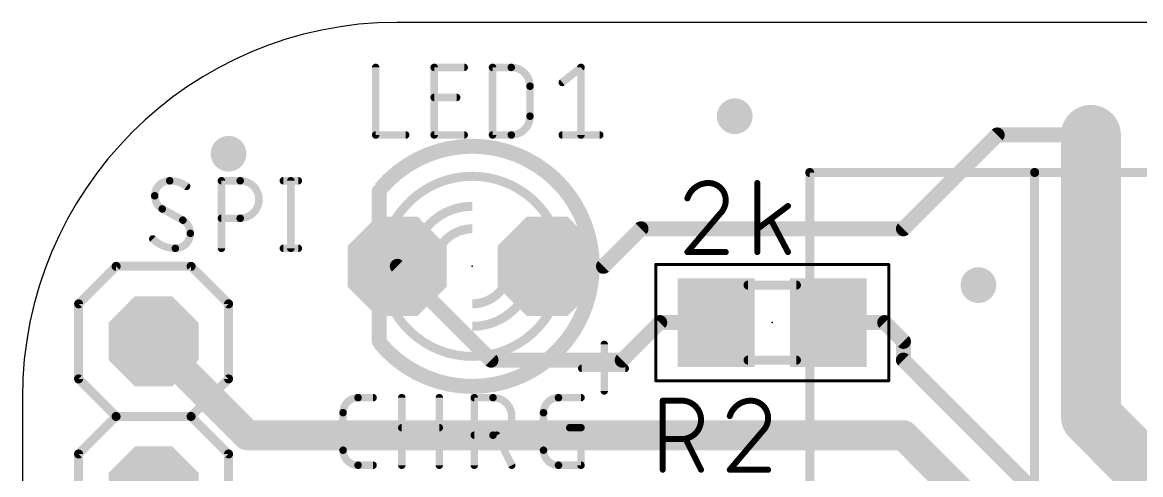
# Model space of a CAD drawing. Extents: x -1.91 to 1.91, y -2.61 to 1.61.
# Drawn here: x -1.2 to -0.454, y 0.849 to 1.15 of the extents above; entities that cross this region are included whole.
import ezdxf

# ---------------------------------------------------------------- set-up
doc = ezdxf.new("R2010")
doc.units = 0
for name, color, linetype in [('1', 22, 'CONTINUOUS'), ('17', 82, 'CONTINUOUS'), ('18', 82, 'CONTINUOUS'), ('20', 30, 'CONTINUOUS'), ('21', 253, 'CONTINUOUS'), ('23', 7, 'CONTINUOUS'), ('25', 253, 'CONTINUOUS'), ('39', 22, 'CONTINUOUS'), ('51', 253, 'CONTINUOUS')]:
    doc.layers.add(name, color=color, linetype=linetype)

# ---------------------------------------------------------------- blocks, each defined once
blk = doc.blocks.new('OCTAGONP')
at = {"const_width": 0.5}
blk.add_lwpolyline([(-0.25, -0.103553), (-0.25, 0.103553), (-0.103553, 0.25), (0.103553, 0.25), (0.25, 0.103553), (0.25, -0.103553), (0.103553, -0.25), (-0.103553, -0.25), (-0.25, -0.103553), (-0.25, 0.103553)], dxfattribs=at)
blk = doc.blocks.new('RECT')
blk.add_solid([(-0.5, -0.5), (0.5, -0.5), (-0.5, 0.5), (0.5, 0.5)])
blk = doc.blocks.new('ROUNDV')
at = {"const_width": 0.5}
blk.add_lwpolyline([(0, -0.25, 1), (0, 0.25, 1), (0, -0.25)], format="xyb", dxfattribs=at)

msp = doc.modelspace()

# ---------------------------------------------------------------- linework, layer by layer
at = {"layer": '1'}
for points, const_width in [([(-0.4875, 1.075), (-0.4875, 0.8875)], 0.04), ([(-0.6125, 1.0125), (-0.55, 1.075)], 0.01), ([(-0.55, 1.075), (-0.4875, 1.075)], 0.01), ([(-0.8125, 0.9875), (-0.7875, 1.0125)], 0.01), ([(-0.7875, 1.0125), (-0.6125, 1.0125)], 0.01), ([(-0.95, 0.9875), (-0.8875, 0.925)], 0.01), ([(-0.85, 0.9875), (-0.8125, 0.9875)], 0.01), ([(-0.8, 0.925), (-0.775, 0.95)], 0.01), ([(-0.775, 0.95), (-0.737402, 0.95)], 0.01), ([(-0.625, 0.95), (-0.662598, 0.95)], 0.01), ([(-0.6125, 0.9375), (-0.625, 0.95)], 0.01), ([(-1.05, 0.875), (-1.1125, 0.9375)], 0.02), ([(-0.6125, 0.925), (-0.6125, 0.9375)], 0.01), ([(-0.8875, 0.925), (-0.8, 0.925)], 0.01), ([(-0.48125, 0.79375), (-0.6125, 0.925)], 0.01), ([(-0.4875, 0.8875), (-0.31875, 0.71875)], 0.04), ([(-1.05, 0.875), (-0.6125, 0.875)], 0.02), ([(-0.6125, 0.875), (-0.525, 0.7875)], 0.02)]:
    msp.add_lwpolyline(points, dxfattribs=dict(at, const_width=const_width))
for points, const_width in [([(-0.4775, 1.075, 1), (-0.4975, 1.075)], 0.02), ([(-0.55, 1.0775, 1), (-0.55, 1.0725)], 0.005), ([(-0.548232, 1.073232, 1), (-0.551768, 1.076768)], 0.005), ([(-0.4875, 1.0725, 1), (-0.4875, 1.0775)], 0.005), ([(-0.7875, 1.015, 1), (-0.7875, 1.01)], 0.005), ([(-0.785732, 1.010732, 1), (-0.789268, 1.014268)], 0.005), ([(-0.614268, 1.014268, 1), (-0.610732, 1.010732)], 0.005), ([(-0.6125, 1.01, 1), (-0.6125, 1.015)], 0.005), ([(-0.948232, 0.989268, 1), (-0.951768, 0.985732)], 0.005), ([(-0.85, 0.99, 1), (-0.85, 0.985)], 0.005), ([(-0.814268, 0.989268, 1), (-0.810732, 0.985732)], 0.005), ([(-0.8125, 0.985, 1), (-0.8125, 0.99)], 0.005), ([(-0.775, 0.9525, 1), (-0.775, 0.9475)], 0.005), ([(-0.773232, 0.948232, 1), (-0.776768, 0.951768)], 0.005), ([(-0.737402, 0.9475, 1), (-0.737402, 0.9525)], 0.005), ([(-0.662598, 0.9525, 1), (-0.662598, 0.9475)], 0.005), ([(-0.623232, 0.951768, 1), (-0.626768, 0.948232)], 0.005), ([(-0.625, 0.9475, 1), (-0.625, 0.9525)], 0.005), ([(-1.108964, 0.941036, 1), (-1.116036, 0.933964)], 0.01), ([(-0.61, 0.9375, 1), (-0.615, 0.9375)], 0.005), ([(-0.614268, 0.935732, 1), (-0.610732, 0.939268)], 0.005), ([(-0.8875, 0.9275, 1), (-0.8875, 0.9225)], 0.005), ([(-0.889268, 0.923232, 1), (-0.885732, 0.926768)], 0.005), ([(-0.801768, 0.926768, 1), (-0.798232, 0.923232)], 0.005), ([(-0.8, 0.9225, 1), (-0.8, 0.9275)], 0.005), ([(-0.610732, 0.926768, 1), (-0.614268, 0.923232)], 0.005), ([(-0.615, 0.925, 1), (-0.61, 0.925)], 0.005), ([(-0.480429, 0.894571, 1), (-0.494571, 0.880429)], 0.02), ([(-0.4975, 0.8875, 1), (-0.4775, 0.8875)], 0.02), ([(-1.05, 0.88, 1), (-1.05, 0.87)], 0.01), ([(-1.053536, 0.871464, 1), (-1.046464, 0.878536)], 0.01), ([(-0.608964, 0.878536, 1), (-0.616036, 0.871464)], 0.01), ([(-0.6125, 0.87, 1), (-0.6125, 0.88)], 0.01)]:
    msp.add_lwpolyline(points, format="xyb", dxfattribs=dict(at, const_width=const_width))
at = {"layer": '20'}
for p, q in [((0.95, 1.15), (-0.95, 1.15)), ((-1.2, 0.9), (-1.2, 0.325))]:
    msp.add_line(p, q, dxfattribs=at)
msp.add_arc((-0.95, 0.9), 0.25, 90, 180, dxfattribs=at)
at = {"layer": '21'}
for points, const_width in [([(-0.9, 1.0675, 0.22061), (-0.961071, 1.039177)], 0.01), ([(-0.830539, 1.027193, 0.269143), (-0.9, 1.0675)], 0.01), ([(-0.6735, 1.05, 1), (-0.6765, 1.05)], 0.003), ([(-0.675, 1.0515, 1), (-0.675, 1.0485)], 0.003), ([(-0.525, 1.0515, 1), (-0.525, 1.0485)], 0.003), ([(-0.5235, 1.05, 1), (-0.5265, 1.05)], 0.003), ([(-0.525, 1.0485, 1), (-0.525, 1.0515)], 0.003), ([(-0.9, 1.0475, 0.231451), (-0.947362, 1.024335)], 0.006), ([(-0.852638, 1.024335, 0.231451), (-0.9, 1.0475)], 0.006), ([(-0.742478, 1.043, 0.325189), (-0.756533, 1.032778)], 0.004), ([(-0.730978, 1.0315, 0.414214), (-0.742478, 1.043)], 0.004), ([(-0.742478, 1.044, 1), (-0.742478, 1.042)], 0.002), ([(-0.742478, 1.042, 1), (-0.742478, 1.044)], 0.002), ([(-0.708944, 1.043, 1), (-0.710944, 1.043)], 0.002), ([(-0.757485, 1.033086, 1), (-0.755582, 1.03247)], 0.002), ([(-0.734811, 1.022555, 0.205252), (-0.730978, 1.0315)], 0.004), ([(-0.729978, 1.0315, 1), (-0.731978, 1.0315)], 0.002), ([(-0.731978, 1.0315, 1), (-0.729978, 1.0315)], 0.002), ([(-0.6889, 1.026867, 1), (-0.6901, 1.028467)], 0.002), ([(-0.735501, 1.02328, 1), (-0.734121, 1.021831)], 0.002), ([(-0.734049, 1.021908, 1), (-0.735573, 1.023203)], 0.002), ([(-0.710544, 1.013133, 1), (-0.709344, 1.011533)], 0.002), ([(-0.700116, 1.01919, 1), (-0.701884, 1.018254)], 0.002), ([(-0.756533, 0.998, 1), (-0.756533, 0.996)], 0.002), ([(-0.757295, 0.997648, 1), (-0.755771, 0.996352)], 0.002), ([(-0.730978, 0.996, 1), (-0.730978, 0.998)], 0.002), ([(-0.710944, 0.997, 1), (-0.708944, 0.997)], 0.002), ([(-0.690384, 0.996532, 1), (-0.688616, 0.997468)], 0.002), ([(-1.1375, 0.989, 1), (-1.1375, 0.986)], 0.003), ([(-1.136439, 0.986439, 1), (-1.138561, 0.988561)], 0.003), ([(-1.086439, 0.988561, 1), (-1.088561, 0.986439)], 0.003), ([(-1.0875, 0.986, 1), (-1.0875, 0.989)], 0.003), ([(-1.161, 0.9625, 1), (-1.164, 0.9625)], 0.003), ([(-1.163561, 0.963561, 1), (-1.161439, 0.961439)], 0.003), ([(-1.061, 0.9625, 1), (-1.064, 0.9625)], 0.003), ([(-1.063561, 0.961439, 1), (-1.061439, 0.963561)], 0.003), ([(-0.948823, 0.952626, 0.242209), (-0.9, 0.9275)], 0.006), ([(-0.9, 0.9075, 0.276981), (-0.829413, 0.949854)], 0.01), ([(-0.9, 0.9275, 0.236068), (-0.852, 0.9515)], 0.006), ([(-0.961457, 0.936283, 0.222579), (-0.9, 0.9075)], 0.01), ([(-0.81075, 0.9355, 1), (-0.81325, 0.9355)], 0.0025), ([(-0.827, 0.92075, 1), (-0.827, 0.91825)], 0.0025), ([(-0.798, 0.91825, 1), (-0.798, 0.92075)], 0.0025), ([(-1.161439, 0.913561, 1), (-1.163561, 0.911439)], 0.003), ([(-1.164, 0.9125, 1), (-1.161, 0.9125)], 0.003), ([(-1.064, 0.9125, 1), (-1.061, 0.9125)], 0.003), ([(-1.061439, 0.911439, 1), (-1.063561, 0.913561)], 0.003), ([(-0.976147, 0.9, 0.414214), (-0.986147, 0.89)], 0.005), ([(-0.976147, 0.90125, 1), (-0.976147, 0.89875)], 0.0025), ([(-0.976147, 0.89875, 1), (-0.976147, 0.90125)], 0.0025), ([(-0.966147, 0.89875, 1), (-0.966147, 0.90125)], 0.0025), ([(-0.94575, 0.9, 1), (-0.94825, 0.9)], 0.0025), ([(-0.92075, 0.9, 1), (-0.92325, 0.9)], 0.0025), ([(-0.897424, 0.9, 1), (-0.899924, 0.9)], 0.0025), ([(-0.898674, 0.90125, 1), (-0.898674, 0.89875)], 0.0025), ([(-0.886174, 0.875, 1), (-0.886174, 0.9)], 0.005), ([(-0.886174, 0.90125, 1), (-0.886174, 0.89875)], 0.0025), ([(-0.886174, 0.89875, 1), (-0.886174, 0.90125)], 0.0025), ([(-0.8425, 0.9, 0.414214), (-0.8525, 0.89)], 0.005), ([(-0.8425, 0.90125, 1), (-0.8425, 0.89875)], 0.0025), ([(-0.8425, 0.89875, 1), (-0.8425, 0.90125)], 0.0025), ([(-0.8275, 0.89875, 1), (-0.8275, 0.90125)], 0.0025), ([(-0.81325, 0.9045, 1), (-0.81075, 0.9045)], 0.0025), ([(-1.1375, 0.889, 1), (-1.1375, 0.886)], 0.003), ([(-1.136439, 0.886439, 1), (-1.138561, 0.888561)], 0.003), ([(-1.138561, 0.886439, 1), (-1.136439, 0.888561)], 0.003), ([(-1.086439, 0.888561, 1), (-1.088561, 0.886439)], 0.003), ([(-1.088561, 0.888561, 1), (-1.086439, 0.886439)], 0.003), ([(-1.0875, 0.886, 1), (-1.0875, 0.889)], 0.003), ([(-0.984897, 0.89, 1), (-0.987397, 0.89)], 0.0025), ([(-0.987397, 0.89, 1), (-0.984897, 0.89)], 0.0025), ([(-0.85125, 0.89, 1), (-0.85375, 0.89)], 0.0025), ([(-0.85375, 0.89, 1), (-0.85125, 0.89)], 0.0025), ([(-0.947, 0.88125, 1), (-0.947, 0.87875)], 0.0025), ([(-0.922, 0.87875, 1), (-0.922, 0.88125)], 0.0025), ([(-0.835, 0.88125, 1), (-0.835, 0.87875)], 0.0025), ([(-0.82625, 0.88, 1), (-0.82875, 0.88)], 0.0025), ([(-0.8275, 0.87875, 1), (-0.8275, 0.88125)], 0.0025), ([(-0.898674, 0.87625, 1), (-0.898674, 0.87375)], 0.0025), ([(-0.886174, 0.87625, 1), (-0.886174, 0.87375)], 0.0025), ([(-0.886174, 0.87375, 1), (-0.886174, 0.87625)], 0.0025), ([(-0.882556, 0.875559, 1), (-0.884792, 0.874441)], 0.0025), ([(-1.161, 0.8625, 1), (-1.164, 0.8625)], 0.003), ([(-1.163561, 0.863561, 1), (-1.161439, 0.861439)], 0.003), ([(-1.061, 0.8625, 1), (-1.064, 0.8625)], 0.003), ([(-1.063561, 0.861439, 1), (-1.061439, 0.863561)], 0.003), ([(-0.986147, 0.865, 0.414214), (-0.976147, 0.855)], 0.005), ([(-0.984897, 0.865, 1), (-0.987397, 0.865)], 0.0025), ([(-0.987397, 0.865, 1), (-0.984897, 0.865)], 0.0025), ([(-0.8525, 0.865, 0.414214), (-0.8425, 0.855)], 0.005), ([(-0.85125, 0.865, 1), (-0.85375, 0.865)], 0.0025), ([(-0.85375, 0.865, 1), (-0.85125, 0.865)], 0.0025), ([(-0.976147, 0.85625, 1), (-0.976147, 0.85375)], 0.0025), ([(-0.976147, 0.85375, 1), (-0.976147, 0.85625)], 0.0025), ([(-0.966147, 0.85375, 1), (-0.966147, 0.85625)], 0.0025), ([(-0.94825, 0.855, 1), (-0.94575, 0.855)], 0.0025), ([(-0.92325, 0.855, 1), (-0.92075, 0.855)], 0.0025), ([(-0.899924, 0.855, 1), (-0.897424, 0.855)], 0.0025), ([(-0.874792, 0.854441, 1), (-0.872556, 0.855559)], 0.0025), ([(-0.8425, 0.85625, 1), (-0.8425, 0.85375)], 0.0025), ([(-0.8425, 0.85375, 1), (-0.8425, 0.85625)], 0.0025), ([(-0.82875, 0.855, 1), (-0.82625, 0.855)], 0.0025), ([(-0.8275, 0.85375, 1), (-0.8275, 0.85625)], 0.0025)]:
    msp.add_lwpolyline(points, format="xyb", dxfattribs=dict(at, const_width=const_width))
for points, const_width in [([(-0.675, -0.05), (-0.675, 1.05)], 0.006), ([(-0.675, 1.05), (-0.525, 1.05)], 0.006), ([(-0.525, 1.05), (0.525, 1.05)], 0.006), ([(-0.525, -0.05), (-0.525, 1.05)], 0.006), ([(-0.709944, 0.997), (-0.709944, 1.043)], 0.004), ([(-0.6895, 1.027667), (-0.709944, 1.012333)], 0.004), ([(-0.734811, 1.022555), (-0.756533, 0.997)], 0.004), ([(-0.6895, 0.997), (-0.701, 1.018722)], 0.004), ([(-0.756533, 0.997), (-0.730978, 0.997)], 0.004), ([(-1.1375, 0.9875), (-1.1625, 0.9625)], 0.006), ([(-1.0875, 0.9875), (-1.1375, 0.9875)], 0.006), ([(-1.0625, 0.9625), (-1.0875, 0.9875)], 0.006), ([(-1.1625, 0.9125), (-1.1625, 0.9625)], 0.006), ([(-1.0625, 0.9625), (-1.0625, 0.9125)], 0.006), ([(-0.812, 0.9355), (-0.812, 0.9045)], 0.005), ([(-0.798, 0.9195), (-0.827, 0.9195)], 0.005), ([(-1.1375, 0.8875), (-1.1625, 0.9125)], 0.006), ([(-1.0625, 0.9125), (-1.0875, 0.8875)], 0.006), ([(-0.976147, 0.9), (-0.966147, 0.9)], 0.005), ([(-0.947, 0.855), (-0.947, 0.9)], 0.005), ([(-0.922, 0.9), (-0.922, 0.855)], 0.005), ([(-0.898674, 0.855), (-0.898674, 0.9)], 0.005), ([(-0.898674, 0.9), (-0.886174, 0.9)], 0.005), ([(-0.8425, 0.9), (-0.8275, 0.9)], 0.005), ([(-1.1625, 0.8625), (-1.1375, 0.8875)], 0.006), ([(-1.0875, 0.8875), (-1.1375, 0.8875)], 0.006), ([(-1.0875, 0.8875), (-1.0625, 0.8625)], 0.006), ([(-0.986147, 0.865), (-0.986147, 0.89)], 0.005), ([(-0.8525, 0.865), (-0.8525, 0.89)], 0.005), ([(-0.947, 0.88), (-0.922, 0.88)], 0.005), ([(-0.835, 0.88), (-0.8275, 0.88)], 0.005), ([(-0.8275, 0.88), (-0.8275, 0.855)], 0.005), ([(-0.886174, 0.875), (-0.898674, 0.875)], 0.005), ([(-0.873674, 0.855), (-0.883674, 0.875)], 0.005), ([(-1.1625, 0.8125), (-1.1625, 0.8625)], 0.006), ([(-1.0625, 0.8625), (-1.0625, 0.8125)], 0.006), ([(-0.966147, 0.855), (-0.976147, 0.855)], 0.005), ([(-0.8275, 0.855), (-0.8425, 0.855)], 0.005)]:
    msp.add_lwpolyline(points, dxfattribs=dict(at, const_width=const_width))
at = {"layer": '23'}
for p in [(-0.9, 0.9875), (-0.7, 0.95)]:
    msp.add_point(p, dxfattribs=at)
at = {"layer": '25'}
for points, const_width in [([(-0.9644, 1.12), (-0.9644, 1.075)], 0.005), ([(-0.9254, 1.075), (-0.9254, 1.12)], 0.005), ([(-0.9254, 1.12), (-0.9054, 1.12)], 0.005), ([(-0.8865, 1.075), (-0.8865, 1.12)], 0.005), ([(-0.8865, 1.12), (-0.874, 1.12)], 0.005), ([(-0.84, 1.11), (-0.8275, 1.12)], 0.005), ([(-0.8275, 1.12), (-0.8275, 1.075)], 0.005), ([(-0.8615, 1.1075), (-0.8615, 1.0875)], 0.005), ([(-0.9254, 1.1), (-0.9104, 1.1)], 0.005), ([(-0.9644, 1.075), (-0.9444, 1.075)], 0.005), ([(-0.9054, 1.075), (-0.9254, 1.075)], 0.005), ([(-0.874, 1.075), (-0.8865, 1.075)], 0.005), ([(-0.84, 1.075), (-0.815, 1.075)], 0.005), ([(-1.06725, 0.9995), (-1.06725, 1.0445)], 0.005), ([(-1.06725, 1.0445), (-1.05475, 1.0445)], 0.005), ([(-1.026, 1.0445), (-1.016, 1.0445)], 0.005), ([(-1.021, 1.0445), (-1.021, 0.9995)], 0.005), ([(-1.093, 1.01825), (-1.10675, 1.02575)], 0.005), ([(-1.05475, 1.0195), (-1.06725, 1.0195)], 0.005), ([(-1.026, 0.9995), (-1.016, 0.9995)], 0.005), ([(-0.773, 0.852), (-0.773, 0.898)], 0.004), ([(-0.773, 0.898), (-0.760222, 0.898)], 0.004), ([(-0.760222, 0.872444), (-0.773, 0.872444)], 0.004), ([(-0.747445, 0.852), (-0.757667, 0.872444)], 0.004), ([(-0.706568, 0.877555), (-0.72829, 0.852)], 0.004), ([(-0.72829, 0.852), (-0.702734, 0.852)], 0.004)]:
    msp.add_lwpolyline(points, dxfattribs=dict(at, const_width=const_width))
for points, const_width in [([(-0.96315, 1.12, 1), (-0.96565, 1.12)], 0.0025), ([(-0.92415, 1.12, 1), (-0.92665, 1.12)], 0.0025), ([(-0.9254, 1.12125, 1), (-0.9254, 1.11875)], 0.0025), ([(-0.9054, 1.11875, 1), (-0.9054, 1.12125)], 0.0025), ([(-0.88525, 1.12, 1), (-0.88775, 1.12)], 0.0025), ([(-0.8865, 1.12125, 1), (-0.8865, 1.11875)], 0.0025), ([(-0.8615, 1.1075, 0.414214), (-0.874, 1.12)], 0.005), ([(-0.874, 1.12125, 1), (-0.874, 1.11875)], 0.0025), ([(-0.874, 1.11875, 1), (-0.874, 1.12125)], 0.0025), ([(-0.82625, 1.12, 1), (-0.82875, 1.12)], 0.0025), ([(-0.826719, 1.119024, 1), (-0.828281, 1.120976)], 0.0025), ([(-0.840781, 1.110976, 1), (-0.839219, 1.109024)], 0.0025), ([(-0.86025, 1.1075, 1), (-0.86275, 1.1075)], 0.0025), ([(-0.86275, 1.1075, 1), (-0.86025, 1.1075)], 0.0025), ([(-0.9254, 1.10125, 1), (-0.9254, 1.09875)], 0.0025), ([(-0.9104, 1.09875, 1), (-0.9104, 1.10125)], 0.0025), ([(-0.874, 1.075, 0.414214), (-0.8615, 1.0875)], 0.005), ([(-0.86025, 1.0875, 1), (-0.86275, 1.0875)], 0.0025), ([(-0.86275, 1.0875, 1), (-0.86025, 1.0875)], 0.0025), ([(-0.9644, 1.07625, 1), (-0.9644, 1.07375)], 0.0025), ([(-0.96565, 1.075, 1), (-0.96315, 1.075)], 0.0025), ([(-0.9444, 1.07375, 1), (-0.9444, 1.07625)], 0.0025), ([(-0.9254, 1.07625, 1), (-0.9254, 1.07375)], 0.0025), ([(-0.92665, 1.075, 1), (-0.92415, 1.075)], 0.0025), ([(-0.9054, 1.07375, 1), (-0.9054, 1.07625)], 0.0025), ([(-0.8865, 1.07625, 1), (-0.8865, 1.07375)], 0.0025), ([(-0.88775, 1.075, 1), (-0.88525, 1.075)], 0.0025), ([(-0.874, 1.07625, 1), (-0.874, 1.07375)], 0.0025), ([(-0.874, 1.07375, 1), (-0.874, 1.07625)], 0.0025), ([(-0.84, 1.07625, 1), (-0.84, 1.07375)], 0.0025), ([(-0.82875, 1.075, 1), (-0.82625, 1.075)], 0.0025), ([(-0.815, 1.07375, 1), (-0.815, 1.07625)], 0.0025), ([(-1.10175, 1.0445, 0.414214), (-1.11175, 1.0345)], 0.005), ([(-1.0905, 1.04075, 0.162278), (-1.10175, 1.0445)], 0.005), ([(-1.10175, 1.04575, 1), (-1.10175, 1.04325)], 0.0025), ([(-1.10175, 1.04325, 1), (-1.10175, 1.04575)], 0.0025), ([(-1.066, 1.0445, 1), (-1.0685, 1.0445)], 0.0025), ([(-1.06725, 1.04575, 1), (-1.06725, 1.04325)], 0.0025), ([(-1.05475, 1.0195, 1), (-1.05475, 1.0445)], 0.005), ([(-1.05475, 1.04575, 1), (-1.05475, 1.04325)], 0.0025), ([(-1.05475, 1.04325, 1), (-1.05475, 1.04575)], 0.0025), ([(-1.026, 1.04575, 1), (-1.026, 1.04325)], 0.0025), ([(-1.01975, 1.0445, 1), (-1.02225, 1.0445)], 0.0025), ([(-1.016, 1.04325, 1), (-1.016, 1.04575)], 0.0025), ([(-1.11175, 1.0345, 0.265564), (-1.10675, 1.02575)], 0.005), ([(-1.1105, 1.0345, 1), (-1.113, 1.0345)], 0.0025), ([(-1.09125, 1.03975, 1), (-1.08975, 1.04175)], 0.0025), ([(-1.113, 1.0345, 1), (-1.1105, 1.0345)], 0.0025), ([(-1.106151, 1.026847, 1), (-1.107349, 1.024653)], 0.0025), ([(-1.107385, 1.024673, 1), (-1.106115, 1.026827)], 0.0025), ([(-1.06725, 1.02075, 1), (-1.06725, 1.01825)], 0.0025), ([(-1.05475, 1.02075, 1), (-1.05475, 1.01825)], 0.0025), ([(-1.05475, 1.01825, 1), (-1.05475, 1.02075)], 0.0025), ([(-1.088, 1.0095, 0.265564), (-1.093, 1.01825)], 0.005), ([(-1.092365, 1.019327, 1), (-1.093635, 1.017173)], 0.0025), ([(-1.093599, 1.017153, 1), (-1.092401, 1.019347)], 0.0025), ([(-1.113, 1.00575, 0.2), (-1.098, 0.9995)], 0.005), ([(-1.112112, 1.00663, 1), (-1.113888, 1.00487)], 0.0025), ([(-1.098, 0.9995, 0.414214), (-1.088, 1.0095)], 0.005), ([(-1.08675, 1.0095, 1), (-1.08925, 1.0095)], 0.0025), ([(-1.08925, 1.0095, 1), (-1.08675, 1.0095)], 0.0025), ([(-1.098, 1.00075, 1), (-1.098, 0.99825)], 0.0025), ([(-1.098, 0.99825, 1), (-1.098, 1.00075)], 0.0025), ([(-1.0685, 0.9995, 1), (-1.066, 0.9995)], 0.0025), ([(-1.026, 1.00075, 1), (-1.026, 0.99825)], 0.0025), ([(-1.02225, 0.9995, 1), (-1.01975, 0.9995)], 0.0025), ([(-1.016, 0.99825, 1), (-1.016, 1.00075)], 0.0025), ([(-0.772, 0.898, 1), (-0.774, 0.898)], 0.002), ([(-0.773, 0.899, 1), (-0.773, 0.897)], 0.002), ([(-0.760222, 0.872444, 1), (-0.760222, 0.898)], 0.004), ([(-0.760222, 0.899, 1), (-0.760222, 0.897)], 0.002), ([(-0.760222, 0.897, 1), (-0.760222, 0.899)], 0.002), ([(-0.714234, 0.898, 0.325189), (-0.72829, 0.887778)], 0.004), ([(-0.702734, 0.8865, 0.414214), (-0.714234, 0.898)], 0.004), ([(-0.714234, 0.899, 1), (-0.714234, 0.897)], 0.002), ([(-0.714234, 0.897, 1), (-0.714234, 0.899)], 0.002), ([(-0.729241, 0.888086, 1), (-0.727339, 0.88747)], 0.002), ([(-0.706568, 0.877555, 0.205252), (-0.702734, 0.8865)], 0.004), ([(-0.701734, 0.8865, 1), (-0.703734, 0.8865)], 0.002), ([(-0.703734, 0.8865, 1), (-0.701734, 0.8865)], 0.002), ([(-0.773, 0.873444, 1), (-0.773, 0.871444)], 0.002), ([(-0.760222, 0.873444, 1), (-0.760222, 0.871444)], 0.002), ([(-0.760222, 0.871444, 1), (-0.760222, 0.873444)], 0.002), ([(-0.756772, 0.872892, 1), (-0.758561, 0.871997)], 0.002), ([(-0.707257, 0.87828, 1), (-0.705878, 0.876831)], 0.002), ([(-0.705806, 0.876908, 1), (-0.70733, 0.878203)], 0.002), ([(-0.774, 0.852, 1), (-0.772, 0.852)], 0.002), ([(-0.748339, 0.851553, 1), (-0.74655, 0.852447)], 0.002), ([(-0.72829, 0.853, 1), (-0.72829, 0.851)], 0.002), ([(-0.729052, 0.852648, 1), (-0.727528, 0.851352)], 0.002), ([(-0.702734, 0.851, 1), (-0.702734, 0.853)], 0.002)]:
    msp.add_lwpolyline(points, format="xyb", dxfattribs=dict(at, const_width=const_width))
at = {"layer": '39', "const_width": 0.002}
for points in [[(-0.777677, 0.988701), (-0.622323, 0.988701)], [(-0.777677, 0.911299), (-0.777677, 0.988701)], [(-0.622323, 0.988701), (-0.622323, 0.911299)], [(-0.622323, 0.911299), (-0.777677, 0.911299)]]:
    msp.add_lwpolyline(points, dxfattribs=at)
at = {"layer": '39', "const_width": 0.001}
for points in [[(-0.777677, 0.989201, 1), (-0.777677, 0.988201)], [(-0.777177, 0.988701, 1), (-0.778177, 0.988701)], [(-0.621823, 0.988701, 1), (-0.622823, 0.988701)], [(-0.622323, 0.988201, 1), (-0.622323, 0.989201)], [(-0.777677, 0.911799, 1), (-0.777677, 0.910799)], [(-0.778177, 0.911299, 1), (-0.777177, 0.911299)], [(-0.622823, 0.911299, 1), (-0.621823, 0.911299)], [(-0.622323, 0.910799, 1), (-0.622323, 0.911799)]]:
    msp.add_lwpolyline(points, format="xyb", dxfattribs=at)
at = {"layer": '51'}
for points, const_width in [([(-0.962, 1.0375), (-0.962, 0.9375)], 0.01), ([(-0.716142, 0.975), (-0.683858, 0.975)], 0.006), ([(-0.716142, 0.925), (-0.683858, 0.925)], 0.006)]:
    msp.add_lwpolyline(points, dxfattribs=dict(at, const_width=const_width))
for points, const_width in [([(-0.9595, 1.0375, 1), (-0.9645, 1.0375)], 0.005), ([(-0.9, 1.0275, 0.414214), (-0.94, 0.9875)], 0.006), ([(-0.84, 0.9875, 0.183684), (-0.855154, 1.027362)], 0.006), ([(-0.82, 0.9875, 0.138798), (-0.831866, 1.029429)], 0.01), ([(-0.946094, 1.025909, 0.175444), (-0.96, 0.9875)], 0.006), ([(-0.9, 1.0125, 0.414214), (-0.925, 0.9875)], 0.006), ([(-0.829563, 0.949571, 0.124121), (-0.82, 0.9875)], 0.01), ([(-0.96, 0.9875, 0.179033), (-0.945555, 0.948453)], 0.006), ([(-0.9, 0.9625, 0.414214), (-0.875, 0.9875)], 0.006), ([(-0.9, 0.9475, 0.414214), (-0.86, 0.9875)], 0.006), ([(-0.853906, 0.949091, 0.175444), (-0.84, 0.9875)], 0.006), ([(-0.716142, 0.9765, 1), (-0.716142, 0.9735)], 0.003), ([(-0.683858, 0.9735, 1), (-0.683858, 0.9765)], 0.003), ([(-0.9645, 0.9375, 1), (-0.9595, 0.9375)], 0.005), ([(-0.716142, 0.9265, 1), (-0.716142, 0.9235)], 0.003), ([(-0.683858, 0.9235, 1), (-0.683858, 0.9265)], 0.003)]:
    msp.add_lwpolyline(points, format="xyb", dxfattribs=dict(at, const_width=const_width))

# ---------------------------------------------------------------- block references
at = {"layer": '1', "xscale": 0.051181, "yscale": 0.059055}
for p in [(-0.737402, 0.95), (-0.662598, 0.95)]:
    msp.add_blockref('RECT', p, dxfattribs=at)
at = {"layer": '17', "xscale": 0.066, "yscale": 0.066, "rotation": 180}
for p in [(-0.95, 0.9875), (-0.85, 0.9875)]:
    msp.add_blockref('OCTAGONP', p, dxfattribs=at)
at = {"layer": '17', "xscale": 0.06, "yscale": 0.06}
for p in [(-1.1125, 0.9375), (-1.1125, 0.8375)]:
    msp.add_blockref('OCTAGONP', p, dxfattribs=at)
at = {"layer": '18', "xscale": 0.02378, "yscale": 0.02378}
for p in [(-0.725, 1.0875), (-0.4875, 1.075), (-1.0625, 1.0625), (-0.5625, 0.975)]:
    msp.add_blockref('ROUNDV', p, dxfattribs=at)
at = {"layer": '51', "xscale": 0.025591, "yscale": 0.055118}
for p in [(-0.729205, 0.950059), (-0.671205, 0.950059)]:
    msp.add_blockref('RECT', p, dxfattribs=at)
at = {"layer": '51', "xscale": 0.02, "yscale": 0.02, "rotation": 270}
msp.add_blockref('RECT', (-1.1125, 0.9375), dxfattribs=at)

doc.saveas('drawing.dxf')
